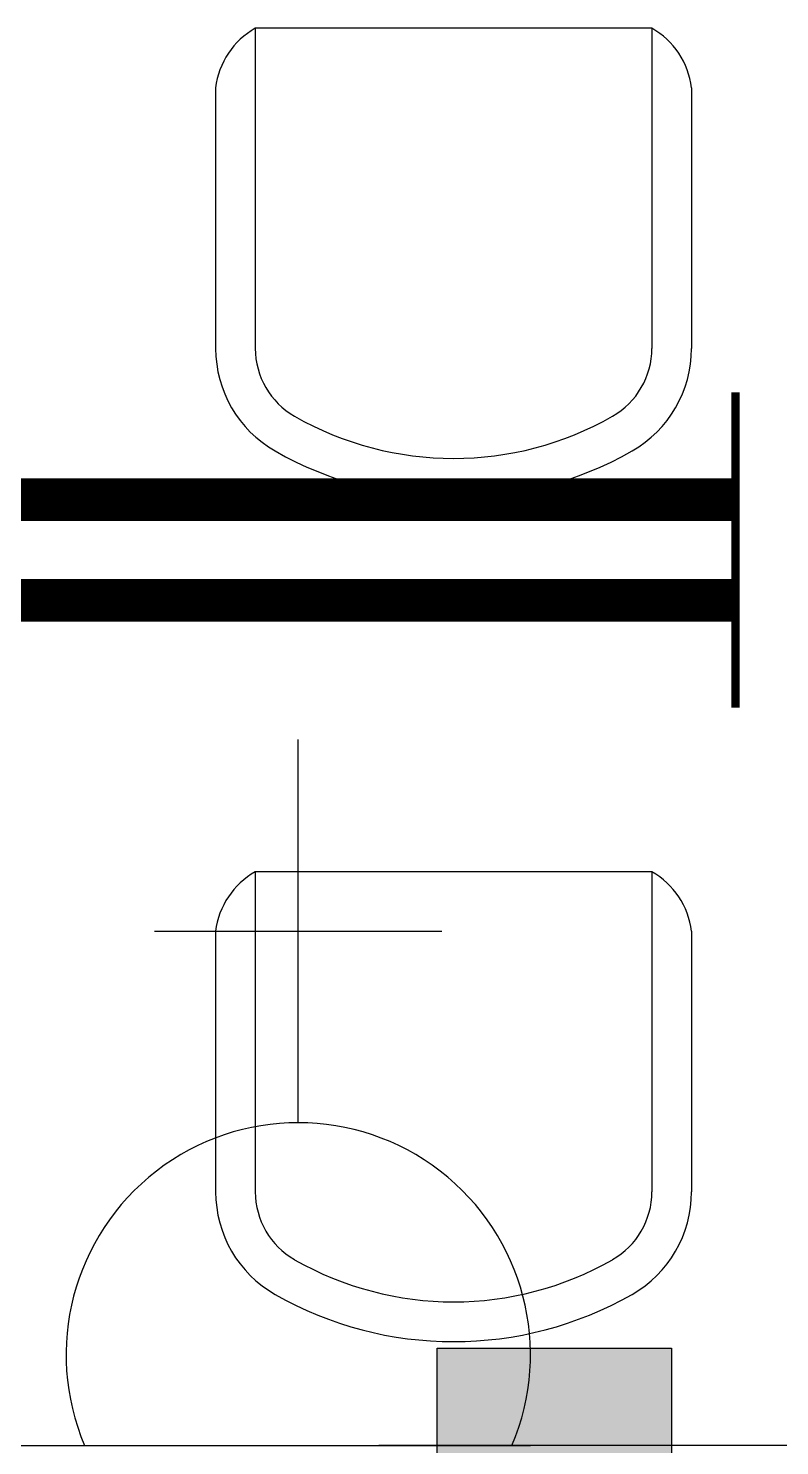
# Model space of a CAD drawing. Header units: inches. Extents: x 16928 to 514628, y -1471 to 241387.
# Drawn here: x 54615 to 55577, y 25760 to 27576 of the extents above; entities that cross this region are included whole.
import ezdxf

# ---------------------------------------------------------------- set-up
doc = ezdxf.new("R2010")
doc.units = ezdxf.units.IN
doc.header["$MEASUREMENT"] = 0
for name, color, linetype in [('Cabinet', 8, 'Continuous'), ('dxt_text', 4, 'Continuous'), ('ELECT', 6, 'Continuous'), ('FITTING', 8, 'Continuous'), ('TB', 8, 'Continuous'), ('WALL', 1, 'Continuous')]:
    doc.layers.add(name, color=color, linetype=linetype)
doc.layers.add('COLUMN', color=8, linetype='Continuous', lineweight=30)

# ---------------------------------------------------------------- blocks, each defined once
blk = doc.blocks.new('meja mesyuarat')
at = {"color": 8}
for p, q in [((5073.2, -1609.3), (4565.2, -1609.3)), ((4565.2, -1609.3), (4565.2, -2019.4)), ((5073.2, -1609.3), (5073.2, -2019.4)), ((4514.4, -1685.5), (4514.4, -2019.5)), ((5124, -1685.5), (5124, -2019.5)), ((5073.2, -2689.9), (4565.2, -2689.9)), ((4565.2, -2689.9), (4565.2, -3099.9)), ((5073.2, -2689.9), (5073.2, -3099.9)), ((4514.4, -2766.1), (4514.4, -3100)), ((5124, -2766.1), (5124, -3100))]:
    blk.add_line(p, q, dxfattribs=at)
for centre, radius, start, end in [((4614.9, -1697.5), 101.2, 119.3981, 173.2217), ((5023.5, -1697.5), 101.2, 6.7783, 60.6019), ((4665.4, -2019.5), 151, 180, 240.3254), ((4665.2, -2019.4), 100, 180, 240.283), ((4973.2, -2019.4), 100, 299.717, 0), ((4973, -2019.5), 151, 299.6746, 0), ((4819.2, -1749.6), 410.7, 240.283, 299.717), ((4819.2, -1749.6), 461.7, 240.3254, 299.6746), ((4614.9, -2778), 101.2, 119.3981, 173.2217), ((5023.5, -2778), 101.2, 6.7783, 60.6019), ((4665.4, -3100), 151, 180, 240.3254), ((4665.2, -3099.9), 100, 180, 240.283), ((4973.2, -3099.9), 100, 299.717, 0), ((4973, -3100), 151, 299.6746, 0), ((4819.2, -2830.1), 410.7, 240.283, 299.717), ((4819.2, -2830.1), 461.7, 240.3254, 299.6746)]:
    blk.add_arc(centre, radius, start, end, dxfattribs=at)
blk = doc.blocks.new('YBC 2X36')
at = {"layer": 'FITTING', "color": 3}
for points, const_width in [([(-610, 200.9), (-610, -74.3)], 10.9), ([(610, 200.9), (610, -84.2)], 10.9), ([(-610, 63.3), (610, 63.3)], 54.6), ([(-610, 72.1), (-610, -203.2)], 10.9), ([(610, 72.1), (610, -203.2)], 10.9), ([(-610, -65.5), (610, -65.5)], 54.6)]:
    blk.add_lwpolyline(points, dxfattribs=dict(at, const_width=const_width))
blk = doc.blocks.new('13A SSO 300mm')
at = {"layer": 'ELECT', "color": 6}
for p, q in [((0, 413.8), (0, 904.4)), ((-184, 659.1), (184, 659.1)), ((-297.4, 0), (297.4, 0))]:
    blk.add_line(p, q, dxfattribs=at)
blk.add_arc((0, 116.3), 297.4, 336.9763, 203.0237, dxfattribs=at)

msp = doc.modelspace()

# ---------------------------------------------------------------- hatches: boundary and pattern name
at = {"layer": 'COLUMN'}
h = msp.add_hatch(color=256, dxfattribs=at)
h.paths.add_polyline_path([(55438.6, 25885.5), (55288.6, 25885.5), (55288.6, 25735.5, -0.414214), (55338.6, 25685.5), (55438.6, 25685.5)])
h.paths.add_polyline_path([(55438.6, 25685.5), (55338.6, 25685.5, -0.414214), (55288.6, 25635.5), (55288.6, 25485.5), (55438.6, 25485.5)])
h.paths.add_polyline_path([(55288.6, 25635.5, -0.414214), (55238.6, 25685.5), (55138.6, 25685.5), (55138.6, 25485.5), (55288.6, 25485.5)])
h.paths.add_polyline_path([(55288.6, 25885.5), (55138.6, 25885.5), (55138.6, 25685.5), (55238.6, 25685.5, -0.414214), (55288.6, 25735.5)])

# ---------------------------------------------------------------- linework, layer by layer
msp.add_lwpolyline([(55138.6, 25885.5), (55438.6, 25885.5), (55438.6, 25485.5), (55138.6, 25485.5)], close=True, dxfattribs=at)
at = {"layer": 'WALL'}
for p, q in [((51213.6, 25760.5), (55138.6, 25760.5)), ((55938.6, 25760.5), (55063.6, 25760.5))]:
    msp.add_line(p, q, dxfattribs=at)

# ---------------------------------------------------------------- block references
at = {"layer": 'Cabinet'}
msp.add_blockref('meja mesyuarat', (50340.3, 29185.5), dxfattribs=at)
at = {"layer": 'dxt_text'}
msp.add_blockref('YBC 2X36', (54910.6, 26909), dxfattribs=at)
at = {"layer": 'TB', "color": 6, "linetype": 'Continuous'}
msp.add_blockref('13A SSO 300mm', (54960.6, 25760.5), dxfattribs=at)

doc.saveas('drawing.dxf')
